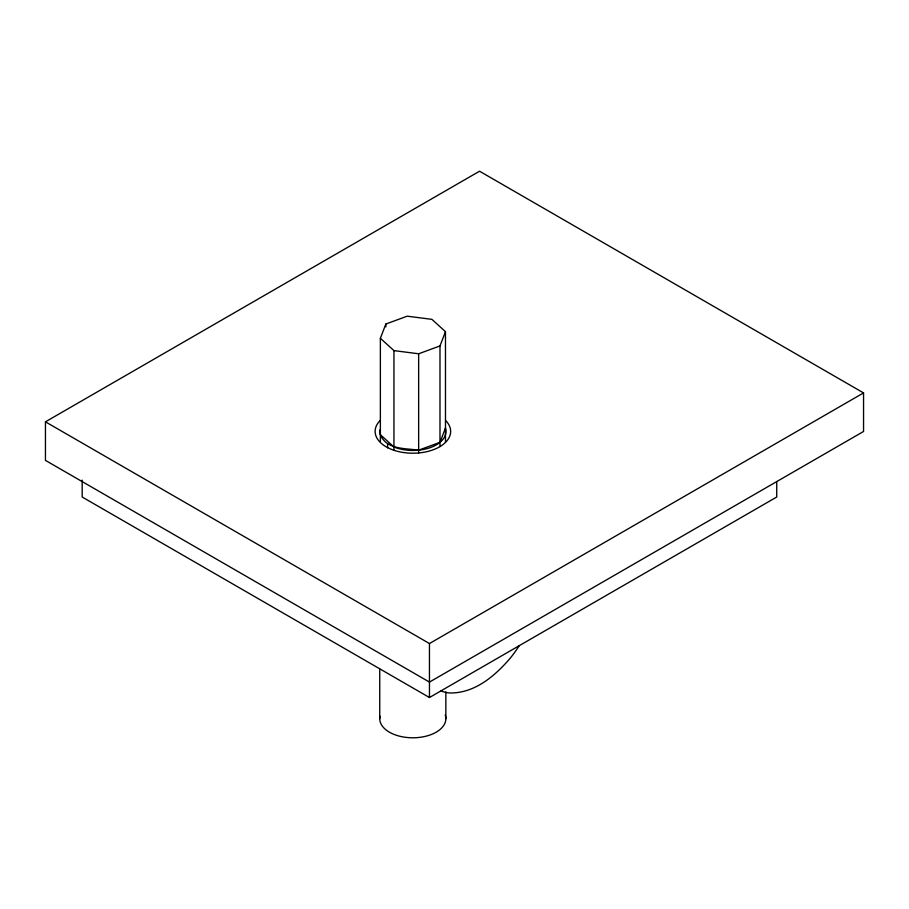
<?xml version="1.0" encoding="UTF-8"?>
<svg xmlns="http://www.w3.org/2000/svg" width="909" height="909" viewBox="0 0 909 909"><rect width="100%" height="100%" fill="white"/><g stroke="black" fill="none" stroke-linecap="round" stroke-linejoin="round"><path stroke-width="1.36" d="M380.371 441.66L380.371 338.284L385.859 324.024L407.198 316.184L431.9 319.354L445.478 331.671L445.478 442.035M439.99 446.524L439.99 345.931L445.478 331.671M45.45 421.833L479.543 171.21L863.55 392.915L863.55 431.468L429.457 682.091L45.45 460.386L45.45 421.833L429.457 643.538L863.55 392.915M82.185 480.111L82.185 497.018L429.457 697.521L776.729 497.018L776.729 481.52M380.371 338.284L393.949 350.613L418.651 353.783L439.99 345.931M380.371 434.684C386.45 449.841 405.38 448.182 418.651 450.171L439.99 442.331L445.478 428.071A33.054 19.089 0 0 1 430.673 447.478A33.054 19.089 0 0 1 393.949 447.001L380.371 434.684A33.054 19.089 0 0 1 379.996 429.707M445.853 691.942L445.853 718.701M429.457 643.538L429.457 697.521M418.651 353.783L418.651 452.966M393.949 350.613L393.949 449.796M387.598 443.637L387.598 447.83M385.859 324.024L385.859 326.865M379.746 669.092L379.746 718.701M445.217 714.974A33.054 19.089 0 0 1 413.89 737.778A33.054 19.089 0 0 1 380.03 716.212M519.3 645.595A85.707 49.484 -60 0 1 510.392 658.002C495.075 675.932 474.714 693.385 449.785 692.988A85.707 49.484 -60 0 1 440.717 690.817M445.671 420.572A37.78 21.816 0 0 1 412.731 453.216A37.78 21.816 0 0 1 380.246 420.424"/></g></svg>
